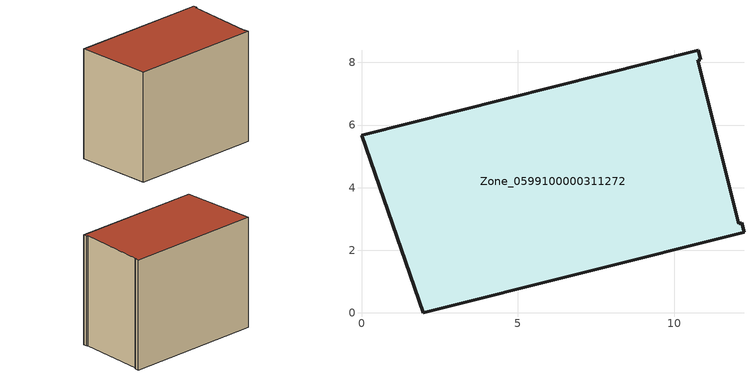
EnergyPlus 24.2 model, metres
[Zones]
Zone_0599100000311272
 floor ground (C_G): 10.74,8.07 12.05,2.85 12.15,2.88 12.22,2.57 1.97,0 0,5.68 10.76,8.39 10.83,8.09 z0
 wall outside (C_F): 1.97,0 12.22,2.57 12.15,2.88 12.05,2.85 10.74,8.07 10.83,8.09 10.76,8.39 0,5.68 1.97,0 z0:9.03
 roof outside (C_R): 12.15,2.88 12.05,2.85 10.74,8.07 10.83,8.09 10.76,8.39 0,5.68 1.97,0 12.22,2.57 z9.03
[BUILDING]
Pand.0599100000311272: North Axis=0; Terrain=City; Loads Convergence Tolerance Value=0.04; Temperature Convergence Tolerance Value=0.4; Solar Distribution=FullExterior; Maximum Number of Warmup Days=25; Minimum Number of Warmup Days=1
[Site:Location]
Rotterdam.The.Hague.AP_ZH_NLD Design_Conditions: Latitude=51.96; Longitude=4.45; Time Zone=1; Elevation=-4.5
[SITE:GROUNDTEMPERATURE:BUILDINGSURFACE]
18, 18, 18, 18, 18, 18, 18, 18, 18, 18, 18, 18
[MATERIAL] Thermal Absorptance=0.9; Solar Absorptance=0.7; Visible Absorptance=0.7
Name | Roughness | Thickness | Conductivity | Density | Specific Heat
G.TI.1992-2005 | MediumSmooth | 0.15 | 0.06 | 540 | 1210
F.TI.1992-2005 | Rough | 0.3 | 0.12 | 1920 | 840
R.TI.1992-2005 | MediumRough | 0.2 | 0.08 | 1500 | 1000
[CONSTRUCTION]
C_G: G.TI.1992-2005
C_F: F.TI.1992-2005
C_R: R.TI.1992-2005
[ZONE]
Zone_0599100000311272: Type=1; Multiplier=1; Ceiling Height=Autocalculate; Volume=Autocalculate; Floor Area=autocalculate; Part of Total Floor Area=Yes
[ZONEINFILTRATION:DESIGNFLOWRATE]
Infil_Zone_0599100000311272: Zone or ZoneList or Space or SpaceList=Zone_0599100000311272; Schedule=AlwaysOn; Design Flow Rate Calculation Method=Flow/Area; Flow Rate per Floor Area=0.0015; Constant Term Coefficient=1; Temperature Term Coefficient=0; Velocity Term Coefficient=0; Velocity Squared Term Coefficient=0
[HVACTEMPLATE:ZONE:IDEALLOADSAIRSYSTEM]
Zone_0599100000311272: Maximum Heating Supply Air Temperature=50; Minimum Cooling Supply Air Temperature=13; Maximum Heating Supply Air Humidity Ratio=0.0156; Minimum Cooling Supply Air Humidity Ratio=0.0077; Heating Limit=NoLimit; Cooling Limit=NoLimit; Dehumidification Control Type=ConstantSensibleHeatRatio; Cooling Sensible Heat Ratio=0.7; Dehumidification Setpoint=60; Humidification Control Type=None; Humidification Setpoint=30; Outdoor Air Method=None; Outdoor Air Flow Rate per Person=0.00944; Outdoor Air Flow Rate per Zone Floor Area=0; Outdoor Air Flow Rate per Zone=0; Demand Controlled Ventilation Type=None; Outdoor Air Economizer Type=NoEconomizer; Heat Recovery Type=None; Sensible Heat Recovery Effectiveness=0.7; Latent Heat Recovery Effectiveness=0.65
[ZONECONTROL:THERMOSTAT]
ThermostatControl_Zone_0599100000311272: Zone or ZoneList=Zone_0599100000311272; Control Type Schedule=DualSetpointControlType; Control 1=Thermostat_Zone_0599100000311272; Temperature Difference Between Cutout And Setpoint=0
[THERMOSTATSETPOINT:DUALSETPOINT]
Thermostat_Zone_0599100000311272: Heating Setpoint Temperature Schedule=HeatingSetpoint_Zone_0599100000311272; Cooling Setpoint Temperature Schedule=CoolingSetpoint_Zone_0599100000311272
[SCHEDULE:COMPACT]
HeatingSetpoint_Zone_0599100000311272: Through: 12/31, For: AllDays, Until: 24:00, 21
CoolingSetpoint_Zone_0599100000311272: Through: 12/31, For: AllDays, Until: 24:00, 24
DualSetpointControlType: Through: 12/31, For: AllDays, Until: 24:00, 4
AlwaysOn: Through: 12/31, For: AllDays, Until: 24:00, 1
